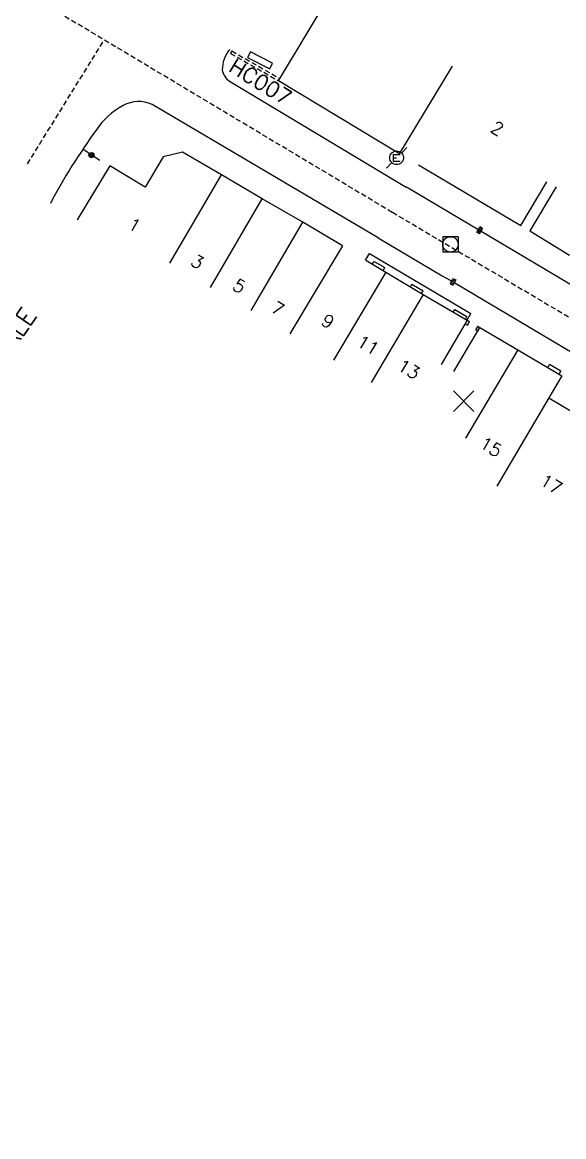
# Model space of a CAD drawing. Header units: millimetres. Extents: x 114000 to 119599, y 120000 to 124063.
# Drawn here: x 114739.7 to 114792.5, y 120315.5 to 120424.3 of the extents above; entities that cross this region are included whole.
import ezdxf
from ezdxf.enums import TextEntityAlignment as Align

# ---------------------------------------------------------------- set-up
doc = ezdxf.new("R2010")
doc.units = ezdxf.units.MM
doc.linetypes.add('DASHED', pattern=[0.75, 0.5, -0.25])
doc.layers.get('0').update_dxf_attribs({"linetype": 'CONTINUOUS'})
for name, color, linetype in [('W0001', 6, 'DASHED'), ('W0008', 7, 'CONTINUOUS'), ('W0100', 7, 'CONTINUOUS'), ('W0105', 7, 'CONTINUOUS'), ('W0112', 1, 'DASHED'), ('W0322', 7, 'CONTINUOUS'), ('W0400', 7, 'CONTINUOUS'), ('W0420', 7, 'CONTINUOUS'), ('W0471', 7, 'CONTINUOUS'), ('W0984', 7, 'CONTINUOUS'), ('W0989', 7, 'CONTINUOUS'), ('W0991', 7, 'CONTINUOUS'), ('W1102', 7, 'CONTINUOUS')]:
    doc.layers.add(name, color=color, linetype=linetype)
doc.styles.get("Standard").update_dxf_attribs({"font": 'romans.shx', "width": 0.85})

# ---------------------------------------------------------------- blocks, each defined once
blk = doc.blocks.new('T400')
for p, q in [((-0.15, 0.3), (0.15, 0.3)), ((-0.15, -0.25), (-0.15, 0.3)), ((-0.15, 0.15), (0.15, 0.15)), ((-0.15, 0), (0.15, 0)), ((0.15, 0.3), (0.15, -0.25)), ((-0.15, -0.15), (0.15, -0.15)), ((-0.15, -0.25), (-0.15, -0.3)), ((-0.15, -0.3), (0.15, -0.3)), ((0.15, -0.3), (0.15, -0.25))]:
    blk.add_line(p, q)
blk = doc.blocks.new('T420')
for p, q in [((0.75, 0.75), (-0.75, 0.75)), ((-0.75, 0.75), (-0.75, -0.75)), ((0.75, 0.75), (0.75, -0.75)), ((0.75, -0.75), (-0.75, -0.75))]:
    blk.add_line(p, q)
blk.add_ellipse((0, 0), major_axis=(-0.53, 0.53), ratio=1, start_param=3.926991, end_param=10.210176)
blk = doc.blocks.new('t991o')
at = {"color": 0, "linetype": 'Continuous'}
for p, q in [((-1, 1), (1, -1)), ((-1, -1), (1, 1))]:
    blk.add_line(p, q, dxfattribs=at)
blk = doc.blocks.new('t322o')
at = {"color": 0, "linetype": 'Continuous'}
for radius in [0.25, 0.15]:
    blk.add_circle((0, 0), radius, dxfattribs=at)
blk = doc.blocks.new('T471')
for p, q in [((-0.333334, 0.333334), (-0.333334, -0.333334)), ((-0.333334, 0.333334), (0.333334, 0.333334)), ((-0.333334, 0), (0, 0)), ((0.500001, 0.500001), (1.000002, 1.000002)), ((-0.500001, -0.500001), (-1.000002, -1.000002)), ((-0.333334, -0.333334), (0.333334, -0.333334))]:
    blk.add_line(p, q)
blk.add_ellipse((0, 0), major_axis=(0.471405, 0.471405), ratio=1, start_param=5.4977871438, end_param=11.780972451)

msp = doc.modelspace()

# ---------------------------------------------------------------- linework, layer by layer
at = {"layer": 'W0001'}
msp.add_line((114740.17, 120410.5), (114747.66, 120422.61), dxfattribs=at)
at = {"layer": 'W0001', "flags": 128}
msp.add_lwpolyline([(114775.79, 120405.77), (114747.66, 120422.61), (114738.05, 120428.36), (114730.21, 120433.06), (114663.01, 120477.85), (114657.84, 120481.56), (114644.28, 120493.16), (114595.99, 120542.01), (114587.18, 120550.91), (114587.18, 120550.91)], dxfattribs=at)
at = {"layer": 'W0001'}
msp.add_lwpolyline([(114775.8, 120405.79), (114906.24, 120328.29), (114924.05, 120318.8)], dxfattribs=at)
at = {"layer": 'W0008', "flags": 128}
for points in [[(114759.91, 120421.66, 0.1817), (114759.19, 120419.68, 0.2107), (114759.9, 120418.58), (114777.15, 120408.23)], [(114774.43, 120403.3), (114752.35, 120416.31, 0.2363), (114749.52, 120416.2, 0.1246), (114746.87, 120413.8, 0.0346), (114742.41, 120406.65), (114742.41, 120406.65)]]:
    msp.add_lwpolyline(points, format="xyb", dxfattribs=at)
at = {"layer": 'W0008'}
for points in [[(114777.18, 120408.28), (114782.38, 120405.19), (114784.32, 120404.02), (114795.39, 120397.47), (114799.54, 120395), (114820, 120382.84), (114820.46, 120382.56), (114823.46, 120380.76), (114854.42, 120362.37), (114854.85, 120362.1), (114875.98, 120349.55), (114907.83, 120330.66), (114907.93, 120330.65)], [(114774.43, 120403.3), (114780.68, 120399.59), (114781.73, 120398.99), (114801.13, 120387.46), (114816.72, 120378.15), (114817.09, 120377.95), (114834.13, 120367.82), (114851.29, 120357.63), (114851.65, 120357.39), (114874.03, 120344.11), (114885.81, 120337.1), (114886.09, 120336.92), (114909.09, 120323.24), (114921.49, 120315.87), (114922.09, 120315.52), (114926.02, 120322.08), (114925.43, 120322.44), (114910.93, 120331.15), (114907.93, 120330.65)]]:
    msp.add_lwpolyline(points, dxfattribs=at)
at = {"layer": 'W0100', "flags": 128}
for points in [[(114776.5, 120411.49), (114764.67, 120418.63), (114774.24, 120434.56), (114776.39, 120433.26), (114779.85, 120439.01), (114785.47, 120435.63), (114789.83, 120442.89), (114792.4, 120441.35), (114794.8, 120445.35), (114795.66, 120444.83), (114817.86, 120481.77), (114818.54, 120483.31), (114822.9, 120480.86), (114822.9, 120480.86)], [(114761.67, 120420.89), (114763.83, 120419.78), (114764.11, 120420.33), (114761.95, 120421.44), (114761.67, 120420.89), (114761.67, 120420.89)], [(114770.94, 120402.5), (114767.05, 120404.83), (114763.08, 120407.09), (114759.13, 120409.44), (114755.3, 120411.65), (114753.41, 120411.19), (114751.65, 120408.22), (114748.2, 120410.32), (114745.04, 120405.06), (114745.04, 120405.06)]]:
    msp.add_lwpolyline(points, dxfattribs=at)
at = {"layer": 'W0100'}
for points in [[(114778.36, 120410.43), (114788.34, 120404.48), (114790.9, 120408.77), (114790.9, 120408.77), (114790.9, 120408.77), (114790.9, 120408.77), (114790.9, 120408.77), (114790.9, 120408.77), (114790.9, 120408.77), (114790.9, 120408.77), (114790.9, 120408.77), (114790.9, 120408.77), (114790.9, 120408.77), (114790.9, 120408.77), (114790.9, 120408.77), (114790.9, 120408.77), (114790.9, 120408.77), (114790.9, 120408.77), (114790.9, 120408.77), (114790.9, 120408.77), (114790.9, 120408.77), (114790.9, 120408.77), (114790.9, 120408.77), (114790.9, 120408.77), (114790.9, 120408.77), (114790.9, 120408.77), (114790.9, 120408.77), (114790.9, 120408.77), (114790.9, 120408.77), (114790.9, 120408.77), (114790.9, 120408.77), (114790.9, 120408.77), (114790.9, 120408.77), (114790.9, 120408.77), (114790.9, 120408.77), (114790.9, 120408.77), (114790.9, 120408.77), (114790.9, 120408.77), (114790.9, 120408.77), (114790.9, 120408.77), (114790.9, 120408.77), (114790.9, 120408.77), (114790.9, 120408.77), (114790.9, 120408.77), (114790.9, 120408.77), (114790.9, 120408.77), (114790.9, 120408.77), (114790.9, 120408.77), (114790.9, 120408.77), (114790.9, 120408.77), (114790.9, 120408.77), (114790.9, 120408.77), (114790.9, 120408.77), (114790.9, 120408.77), (114790.9, 120408.77), (114790.9, 120408.77), (114790.9, 120408.77), (114790.9, 120408.77), (114790.9, 120408.77), (114790.9, 120408.77), (114790.9, 120408.77), (114790.9, 120408.77), (114790.9, 120408.77), (114790.9, 120408.77), (114790.9, 120408.77), (114790.9, 120408.77), (114790.9, 120408.77), (114790.9, 120408.77), (114790.9, 120408.77), (114790.9, 120408.77), (114790.9, 120408.77), (114790.9, 120408.77), (114790.9, 120408.77), (114790.9, 120408.77), (114790.9, 120408.77), (114790.9, 120408.77), (114790.9, 120408.77), (114790.9, 120408.77), (114790.9, 120408.77), (114790.9, 120408.77), (114790.9, 120408.77), (114790.9, 120408.77), (114790.9, 120408.77), (114790.9, 120408.77), (114790.9, 120408.77), (114790.9, 120408.77), (114790.9, 120408.77), (114790.9, 120408.77), (114790.9, 120408.77), (114790.9, 120408.77), (114790.9, 120408.77), (114790.9, 120408.77), (114790.9, 120408.77), (114790.9, 120408.77), (114790.9, 120408.77), (114790.9, 120408.77), (114790.9, 120408.77), (114790.9, 120408.77), (114790.9, 120408.77), (114790.9, 120408.77), (114790.9, 120408.77), (114790.9, 120408.77), (114790.9, 120408.77), (114790.9, 120408.77), (114790.9, 120408.77), (114790.9, 120408.77), (114790.9, 120408.77), (114790.9, 120408.77), (114790.9, 120408.77), (114790.9, 120408.77), (114790.9, 120408.77), (114790.9, 120408.77), (114790.9, 120408.77), (114790.9, 120408.77), (114790.9, 120408.77), (114790.9, 120408.77), (114790.9, 120408.77), (114790.9, 120408.77)], [(114791.8, 120408.25), (114789.21, 120403.97), (114793.11, 120401.61)], [(114773.21, 120401.09), (114775.17, 120399.92), (114778.82, 120397.76), (114783.11, 120395.24), (114780.58, 120390.93), (114780.58, 120390.93), (114780.58, 120390.93), (114780.58, 120390.93), (114780.58, 120390.93), (114780.58, 120390.93), (114780.58, 120390.93), (114780.58, 120390.93), (114780.58, 120390.93), (114780.58, 120390.93), (114780.58, 120390.93), (114780.58, 120390.93), (114780.58, 120390.93), (114780.58, 120390.93), (114780.58, 120390.93), (114780.58, 120390.93), (114780.58, 120390.93), (114780.58, 120390.93), (114780.58, 120390.93), (114780.58, 120390.93), (114780.58, 120390.93), (114780.58, 120390.93), (114780.58, 120390.93), (114780.58, 120390.93), (114780.58, 120390.93), (114780.58, 120390.93), (114780.58, 120390.93), (114780.58, 120390.93), (114780.58, 120390.93), (114780.58, 120390.93), (114780.58, 120390.93), (114780.58, 120390.93), (114780.58, 120390.93), (114780.58, 120390.93), (114780.58, 120390.93), (114780.58, 120390.93), (114780.58, 120390.93), (114780.58, 120390.93), (114780.58, 120390.93), (114780.58, 120390.93), (114780.58, 120390.93), (114780.58, 120390.93), (114780.58, 120390.93), (114780.58, 120390.93), (114780.58, 120390.93), (114780.58, 120390.93), (114780.58, 120390.93), (114780.58, 120390.93), (114780.58, 120390.93), (114780.58, 120390.93), (114780.58, 120390.93), (114780.58, 120390.93), (114780.58, 120390.93), (114780.58, 120390.93), (114780.58, 120390.93), (114780.58, 120390.93), (114780.58, 120390.93), (114780.58, 120390.93), (114780.58, 120390.93), (114780.58, 120390.93), (114780.58, 120390.93), (114780.58, 120390.93), (114780.58, 120390.93), (114780.58, 120390.93), (114780.58, 120390.93), (114780.58, 120390.93), (114780.58, 120390.93), (114780.58, 120390.93), (114780.58, 120390.93), (114780.58, 120390.93), (114780.58, 120390.93), (114780.58, 120390.93), (114780.58, 120390.93), (114780.58, 120390.93), (114780.58, 120390.93), (114780.58, 120390.93), (114780.58, 120390.93), (114780.58, 120390.93), (114780.58, 120390.93), (114780.58, 120390.93), (114780.58, 120390.93), (114780.58, 120390.93), (114780.58, 120390.93), (114780.58, 120390.93), (114780.58, 120390.93), (114780.58, 120390.93), (114780.58, 120390.93), (114780.58, 120390.93), (114780.58, 120390.93), (114780.58, 120390.93), (114780.58, 120390.93), (114780.58, 120390.93), (114780.58, 120390.93), (114780.58, 120390.93), (114780.58, 120390.93), (114780.58, 120390.93), (114780.58, 120390.93), (114780.58, 120390.93), (114780.58, 120390.93), (114780.58, 120390.93), (114780.58, 120390.93), (114780.58, 120390.93), (114780.58, 120390.93), (114780.58, 120390.93), (114780.58, 120390.93), (114780.58, 120390.93), (114780.58, 120390.93), (114780.58, 120390.93), (114780.58, 120390.93), (114780.58, 120390.93), (114780.58, 120390.93), (114780.58, 120390.93), (114780.58, 120390.93), (114780.58, 120390.93)], [(114781.81, 120390.22), (114784.35, 120394.53), (114788.04, 120392.35), (114792.36, 120389.81), (114791.08, 120387.65), (114797.77, 120383.71)]]:
    msp.add_lwpolyline(points, dxfattribs=at)
at = {"layer": 'W0105'}
for p, q in [((114773.19, 120401.1), (114773.58, 120401.76)), ((114773.58, 120401.76), (114783.46, 120395.89)), ((114773.84, 120400.71), (114774.01, 120400.98)), ((114774.01, 120400.98), (114775.08, 120400.38)), ((114774.9, 120400.09), (114775.08, 120400.38)), ((114777.56, 120398.51), (114777.71, 120398.77)), ((114777.71, 120398.77), (114778.82, 120398.11)), ((114778.66, 120397.85), (114778.82, 120398.11)), ((114781.75, 120396.04), (114781.9, 120396.3)), ((114781.9, 120396.3), (114783.07, 120395.59)), ((114783.07, 120395.23), (114783.46, 120395.89)), ((114782.93, 120395.35), (114783.07, 120395.59)), ((114790.97, 120390.62), (114791.15, 120390.92)), ((114792.26, 120390.28), (114791.15, 120390.92)), ((114792.08, 120389.97), (114792.26, 120390.28))]:
    msp.add_line(p, q, dxfattribs=at)
at = {"layer": 'W0112'}
for p, q in [((114760.12, 120421.53), (114759.99, 120421.31)), ((114759.99, 120421.31), (114764.67, 120418.63)), ((114760.12, 120421.53), (114764.8, 120418.85))]:
    msp.add_line(p, q, dxfattribs=at)
for points in [[(114783.1, 120395.25), (114782.91, 120394.9), (114783.14, 120394.77), (114783.33, 120395.12), (114783.33, 120395.12), (114783.33, 120395.12), (114783.33, 120395.12), (114783.33, 120395.12), (114783.33, 120395.12), (114783.33, 120395.12), (114783.33, 120395.12), (114783.33, 120395.12), (114783.33, 120395.12), (114783.33, 120395.12), (114783.33, 120395.12), (114783.33, 120395.12), (114783.33, 120395.12), (114783.33, 120395.12), (114783.33, 120395.12), (114783.33, 120395.12), (114783.33, 120395.12), (114783.33, 120395.12), (114783.33, 120395.12), (114783.33, 120395.12), (114783.33, 120395.12), (114783.33, 120395.12), (114783.33, 120395.12), (114783.33, 120395.12), (114783.33, 120395.12), (114783.33, 120395.12), (114783.33, 120395.12), (114783.33, 120395.12), (114783.33, 120395.12), (114783.33, 120395.12), (114783.33, 120395.12), (114783.33, 120395.12), (114783.33, 120395.12), (114783.33, 120395.12), (114783.33, 120395.12), (114783.33, 120395.12), (114783.33, 120395.12), (114783.33, 120395.12), (114783.33, 120395.12), (114783.33, 120395.12), (114783.33, 120395.12), (114783.33, 120395.12), (114783.33, 120395.12), (114783.33, 120395.12), (114783.33, 120395.12), (114783.33, 120395.12), (114783.33, 120395.12), (114783.33, 120395.12), (114783.33, 120395.12), (114783.33, 120395.12), (114783.33, 120395.12), (114783.33, 120395.12), (114783.33, 120395.12), (114783.33, 120395.12), (114783.33, 120395.12), (114783.33, 120395.12), (114783.33, 120395.12), (114783.33, 120395.12), (114783.33, 120395.12), (114783.33, 120395.12), (114783.33, 120395.12), (114783.33, 120395.12), (114783.33, 120395.12), (114783.33, 120395.12), (114783.33, 120395.12), (114783.33, 120395.12), (114783.33, 120395.12), (114783.33, 120395.12), (114783.33, 120395.12), (114783.33, 120395.12), (114783.33, 120395.12), (114783.33, 120395.12), (114783.33, 120395.12), (114783.33, 120395.12), (114783.33, 120395.12), (114783.33, 120395.12), (114783.33, 120395.12), (114783.33, 120395.12), (114783.33, 120395.12), (114783.33, 120395.12), (114783.33, 120395.12), (114783.33, 120395.12), (114783.33, 120395.12), (114783.33, 120395.12), (114783.33, 120395.12), (114783.33, 120395.12), (114783.33, 120395.12), (114783.33, 120395.12), (114783.33, 120395.12), (114783.33, 120395.12), (114783.33, 120395.12), (114783.33, 120395.12), (114783.33, 120395.12), (114783.33, 120395.12), (114783.33, 120395.12), (114783.33, 120395.12), (114783.33, 120395.12), (114783.33, 120395.12), (114783.33, 120395.12), (114783.33, 120395.12), (114783.33, 120395.12), (114783.33, 120395.12), (114783.33, 120395.12), (114783.33, 120395.12), (114783.33, 120395.12), (114783.33, 120395.12), (114783.33, 120395.12), (114783.33, 120395.12), (114783.33, 120395.12), (114783.33, 120395.12), (114783.33, 120395.12), (114783.33, 120395.12), (114783.33, 120395.12), (114783.33, 120395.12), (114783.33, 120395.12), (114783.33, 120395.12)], [(114783.1, 120395.25), (114783.33, 120395.12), (114783.33, 120395.12), (114783.33, 120395.12), (114783.33, 120395.12), (114783.33, 120395.12), (114783.33, 120395.12), (114783.33, 120395.12), (114783.33, 120395.12), (114783.33, 120395.12), (114783.33, 120395.12), (114783.33, 120395.12), (114783.33, 120395.12), (114783.33, 120395.12), (114783.33, 120395.12), (114783.33, 120395.12), (114783.33, 120395.12), (114783.33, 120395.12), (114783.33, 120395.12), (114783.33, 120395.12), (114783.33, 120395.12), (114783.33, 120395.12), (114783.33, 120395.12), (114783.33, 120395.12), (114783.33, 120395.12), (114783.33, 120395.12), (114783.33, 120395.12), (114783.33, 120395.12), (114783.33, 120395.12), (114783.33, 120395.12), (114783.33, 120395.12), (114783.33, 120395.12), (114783.33, 120395.12), (114783.33, 120395.12), (114783.33, 120395.12), (114783.33, 120395.12), (114783.33, 120395.12), (114783.33, 120395.12), (114783.33, 120395.12), (114783.33, 120395.12), (114783.33, 120395.12), (114783.33, 120395.12), (114783.33, 120395.12), (114783.33, 120395.12), (114783.33, 120395.12), (114783.33, 120395.12), (114783.33, 120395.12), (114783.33, 120395.12), (114783.33, 120395.12), (114783.33, 120395.12), (114783.33, 120395.12), (114783.33, 120395.12), (114783.33, 120395.12), (114783.33, 120395.12), (114783.33, 120395.12), (114783.33, 120395.12), (114783.33, 120395.12), (114783.33, 120395.12), (114783.33, 120395.12), (114783.33, 120395.12), (114783.33, 120395.12), (114783.33, 120395.12), (114783.33, 120395.12), (114783.33, 120395.12), (114783.33, 120395.12), (114783.33, 120395.12), (114783.33, 120395.12), (114783.33, 120395.12), (114783.33, 120395.12), (114783.33, 120395.12), (114783.33, 120395.12), (114783.33, 120395.12), (114783.33, 120395.12), (114783.33, 120395.12), (114783.33, 120395.12), (114783.33, 120395.12), (114783.33, 120395.12), (114783.33, 120395.12), (114783.33, 120395.12), (114783.33, 120395.12), (114783.33, 120395.12), (114783.33, 120395.12), (114783.33, 120395.12), (114783.33, 120395.12), (114783.33, 120395.12), (114783.33, 120395.12), (114783.33, 120395.12), (114783.33, 120395.12), (114783.33, 120395.12), (114783.33, 120395.12), (114783.33, 120395.12), (114783.33, 120395.12), (114783.33, 120395.12), (114783.33, 120395.12), (114783.33, 120395.12), (114783.33, 120395.12), (114783.33, 120395.12), (114783.33, 120395.12), (114783.33, 120395.12), (114783.33, 120395.12), (114783.33, 120395.12), (114783.33, 120395.12), (114783.33, 120395.12), (114783.33, 120395.12), (114783.33, 120395.12), (114783.33, 120395.12), (114783.33, 120395.12), (114783.33, 120395.12), (114783.33, 120395.12), (114783.33, 120395.12), (114783.33, 120395.12), (114783.33, 120395.12), (114783.33, 120395.12), (114783.33, 120395.12), (114783.33, 120395.12), (114783.33, 120395.12), (114783.33, 120395.12), (114783.33, 120395.12), (114783.33, 120395.12), (114783.33, 120395.12)], [(114784.15, 120394.65), (114783.93, 120394.32), (114784.14, 120394.19), (114784.35, 120394.52), (114784.35, 120394.52), (114784.35, 120394.52), (114784.35, 120394.52), (114784.35, 120394.52), (114784.35, 120394.52), (114784.35, 120394.52), (114784.35, 120394.52), (114784.35, 120394.52), (114784.35, 120394.52), (114784.35, 120394.52), (114784.35, 120394.52), (114784.35, 120394.52), (114784.35, 120394.52), (114784.35, 120394.52), (114784.35, 120394.52), (114784.35, 120394.52), (114784.35, 120394.52), (114784.35, 120394.52), (114784.35, 120394.52), (114784.35, 120394.52), (114784.35, 120394.52), (114784.35, 120394.52), (114784.35, 120394.52), (114784.35, 120394.52), (114784.35, 120394.52), (114784.35, 120394.52), (114784.35, 120394.52), (114784.35, 120394.52), (114784.35, 120394.52), (114784.35, 120394.52), (114784.35, 120394.52), (114784.35, 120394.52), (114784.35, 120394.52), (114784.35, 120394.52), (114784.35, 120394.52), (114784.35, 120394.52), (114784.35, 120394.52), (114784.35, 120394.52), (114784.35, 120394.52), (114784.35, 120394.52), (114784.35, 120394.52), (114784.35, 120394.52), (114784.35, 120394.52), (114784.35, 120394.52), (114784.35, 120394.52), (114784.35, 120394.52), (114784.35, 120394.52), (114784.35, 120394.52), (114784.35, 120394.52), (114784.35, 120394.52), (114784.35, 120394.52), (114784.35, 120394.52), (114784.35, 120394.52), (114784.35, 120394.52), (114784.35, 120394.52), (114784.35, 120394.52), (114784.35, 120394.52), (114784.35, 120394.52), (114784.35, 120394.52), (114784.35, 120394.52), (114784.35, 120394.52), (114784.35, 120394.52), (114784.35, 120394.52), (114784.35, 120394.52), (114784.35, 120394.52), (114784.35, 120394.52), (114784.35, 120394.52), (114784.35, 120394.52), (114784.35, 120394.52), (114784.35, 120394.52), (114784.35, 120394.52), (114784.35, 120394.52), (114784.35, 120394.52), (114784.35, 120394.52), (114784.35, 120394.52), (114784.35, 120394.52), (114784.35, 120394.52), (114784.35, 120394.52), (114784.35, 120394.52), (114784.35, 120394.52), (114784.35, 120394.52), (114784.35, 120394.52), (114784.35, 120394.52), (114784.35, 120394.52), (114784.35, 120394.52), (114784.35, 120394.52), (114784.35, 120394.52), (114784.35, 120394.52), (114784.35, 120394.52), (114784.35, 120394.52), (114784.35, 120394.52), (114784.35, 120394.52), (114784.35, 120394.52), (114784.35, 120394.52), (114784.35, 120394.52), (114784.35, 120394.52), (114784.35, 120394.52), (114784.35, 120394.52), (114784.35, 120394.52), (114784.35, 120394.52), (114784.35, 120394.52), (114784.35, 120394.52), (114784.35, 120394.52), (114784.35, 120394.52), (114784.35, 120394.52), (114784.35, 120394.52), (114784.35, 120394.52), (114784.35, 120394.52), (114784.35, 120394.52), (114784.35, 120394.52), (114784.35, 120394.52), (114784.35, 120394.52), (114784.35, 120394.52), (114784.35, 120394.52), (114784.35, 120394.52), (114784.35, 120394.52)], [(114784.15, 120394.65), (114784.35, 120394.52), (114784.35, 120394.52), (114784.35, 120394.52), (114784.35, 120394.52), (114784.35, 120394.52), (114784.35, 120394.52), (114784.35, 120394.52), (114784.35, 120394.52), (114784.35, 120394.52), (114784.35, 120394.52), (114784.35, 120394.52), (114784.35, 120394.52), (114784.35, 120394.52), (114784.35, 120394.52), (114784.35, 120394.52), (114784.35, 120394.52), (114784.35, 120394.52), (114784.35, 120394.52), (114784.35, 120394.52), (114784.35, 120394.52), (114784.35, 120394.52), (114784.35, 120394.52), (114784.35, 120394.52), (114784.35, 120394.52), (114784.35, 120394.52), (114784.35, 120394.52), (114784.35, 120394.52), (114784.35, 120394.52), (114784.35, 120394.52), (114784.35, 120394.52), (114784.35, 120394.52), (114784.35, 120394.52), (114784.35, 120394.52), (114784.35, 120394.52), (114784.35, 120394.52), (114784.35, 120394.52), (114784.35, 120394.52), (114784.35, 120394.52), (114784.35, 120394.52), (114784.35, 120394.52), (114784.35, 120394.52), (114784.35, 120394.52), (114784.35, 120394.52), (114784.35, 120394.52), (114784.35, 120394.52), (114784.35, 120394.52), (114784.35, 120394.52), (114784.35, 120394.52), (114784.35, 120394.52), (114784.35, 120394.52), (114784.35, 120394.52), (114784.35, 120394.52), (114784.35, 120394.52), (114784.35, 120394.52), (114784.35, 120394.52), (114784.35, 120394.52), (114784.35, 120394.52), (114784.35, 120394.52), (114784.35, 120394.52), (114784.35, 120394.52), (114784.35, 120394.52), (114784.35, 120394.52), (114784.35, 120394.52), (114784.35, 120394.52), (114784.35, 120394.52), (114784.35, 120394.52), (114784.35, 120394.52), (114784.35, 120394.52), (114784.35, 120394.52), (114784.35, 120394.52), (114784.35, 120394.52), (114784.35, 120394.52), (114784.35, 120394.52), (114784.35, 120394.52), (114784.35, 120394.52), (114784.35, 120394.52), (114784.35, 120394.52), (114784.35, 120394.52), (114784.35, 120394.52), (114784.35, 120394.52), (114784.35, 120394.52), (114784.35, 120394.52), (114784.35, 120394.52), (114784.35, 120394.52), (114784.35, 120394.52), (114784.35, 120394.52), (114784.35, 120394.52), (114784.35, 120394.52), (114784.35, 120394.52), (114784.35, 120394.52), (114784.35, 120394.52), (114784.35, 120394.52), (114784.35, 120394.52), (114784.35, 120394.52), (114784.35, 120394.52), (114784.35, 120394.52), (114784.35, 120394.52), (114784.35, 120394.52), (114784.35, 120394.52), (114784.35, 120394.52), (114784.35, 120394.52), (114784.35, 120394.52), (114784.35, 120394.52), (114784.35, 120394.52), (114784.35, 120394.52), (114784.35, 120394.52), (114784.35, 120394.52), (114784.35, 120394.52), (114784.35, 120394.52), (114784.35, 120394.52), (114784.35, 120394.52), (114784.35, 120394.52), (114784.35, 120394.52), (114784.35, 120394.52), (114784.35, 120394.52), (114784.35, 120394.52), (114784.35, 120394.52), (114784.35, 120394.52), (114784.35, 120394.52)]]:
    msp.add_lwpolyline(points, dxfattribs=at)
at = {"layer": 'W0322'}
msp.add_line((114747.24, 120410.84), (114745.6, 120411.9), dxfattribs=at)
at = {"layer": 'W1102'}
for p, q in [((114776.5, 120411.49), (114781.67, 120420.05)), ((114776.5, 120411.49), (114781.67, 120420.05)), ((114754.08, 120400.81), (114759.13, 120409.44)), ((114758.05, 120398.45), (114763.08, 120407.09)), ((114762, 120396.2), (114767.05, 120404.83)), ((114770.94, 120402.5), (114765.8, 120393.92)), ((114775.17, 120399.92), (114770.07, 120391.33)), ((114778.82, 120397.76), (114773.72, 120389.16)), ((114788.04, 120392.35), (114782.95, 120383.74)), ((114791.08, 120387.65), (114786, 120379.04))]:
    msp.add_line(p, q, dxfattribs=at)

# ---------------------------------------------------------------- block references
at = {"layer": 'W0322', "rotation": 147.3621699308663}
msp.add_blockref('t322o', (114746.42, 120411.37), dxfattribs=at)
at = {"layer": 'W0400'}
for p, rotation in [((114784.32, 120404.02), 148.8210499660297), ((114781.73, 120398.99), 330.0378621331485)]:
    msp.add_blockref('T400', p, dxfattribs=dict(at, rotation=rotation))
at = {"layer": 'W0420'}
msp.add_blockref('T420', (114781.47, 120402.65), dxfattribs=at)
at = {"layer": 'W0471'}
msp.add_blockref('T471', (114776.22, 120411.1), dxfattribs=at)
at = {"layer": 'W0991'}
msp.add_blockref('t991o', (114782.76, 120387.34), dxfattribs=at)

# ---------------------------------------------------------------- texts
at = {"layer": 'W0984'}
msp.add_text('HC007', height=1.5, rotation=328.3816, dxfattribs=at).set_placement((114762.93, 120418.52), align=Align.MIDDLE)
at = {"layer": 'W0989'}
msp.add_text('VOIRIE VICINALE', height=1.75, rotation=55.7744, dxfattribs=at).set_placement((114735.3, 120388.65), align=Align.MIDDLE)
at = {"layer": 'W0991'}
for s, rotation, p in [('2', 329.1766, (114786.06, 120413.99)), ('1', 330.0492, (114750.63, 120404.53)), ('3', 329.247, (114756.76, 120400.96)), ('5', 330.3366, (114760.86, 120398.58)), ('7', 329.0772, (114764.62, 120396.38)), ('9', 329.2746, (114769.51, 120395.14)), ('11', 329.3575, (114773.43, 120392.82)), ('13', 329.5717, (114777.41, 120390.47)), ('15', 329.4498, (114785.42, 120382.87)), ('17', 329.4318, (114791.32, 120379.23))]:
    msp.add_text(s, height=1.25, rotation=rotation, dxfattribs=at).set_placement(p, align=Align.MIDDLE)

doc.saveas('drawing.dxf')
